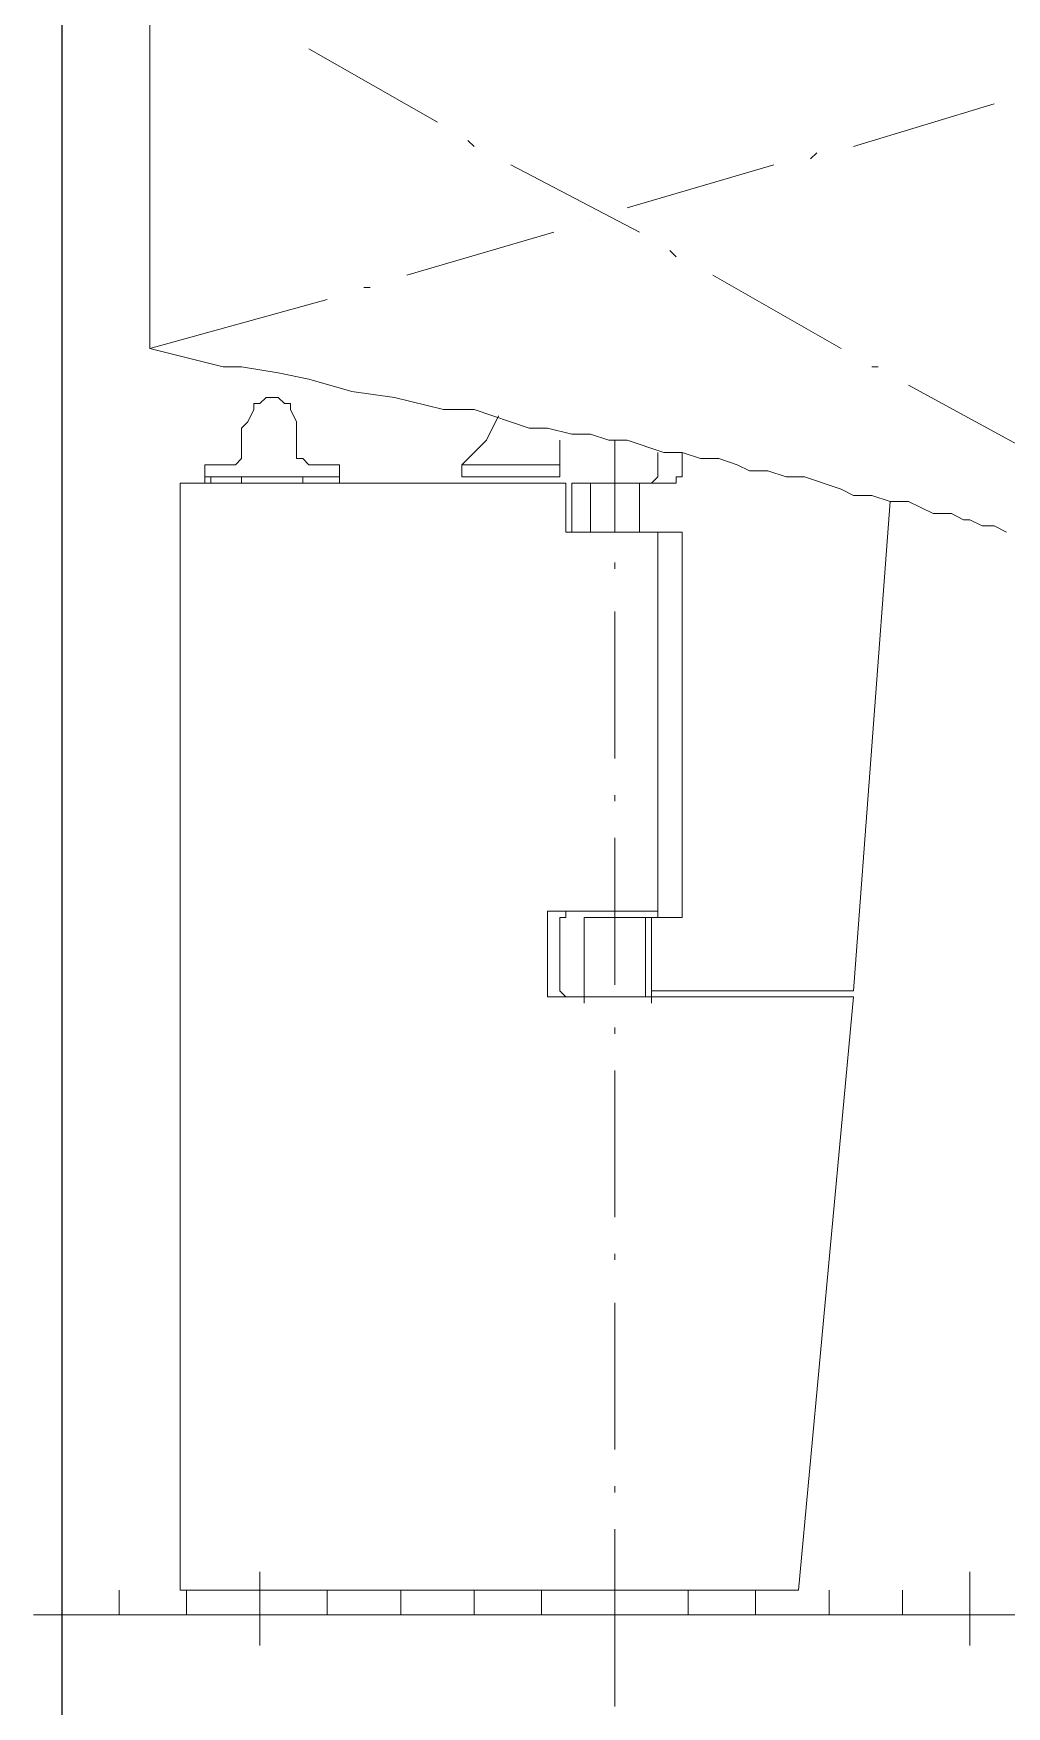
# Model space of a CAD drawing. Header units: millimetres. Extents: x -1005 to 294628, y -1154 to 182592.
# Drawn here: x -20 to 10931, y -948 to 17889 of the extents above; entities that cross this region are included whole.
import ezdxf

# ---------------------------------------------------------------- set-up
doc = ezdxf.new("R2010")
doc.units = ezdxf.units.MM
doc.layers.add('PDF_Geomertry', color=7, linetype='Continuous')

msp = doc.modelspace()

# ---------------------------------------------------------------- linework, layer by layer
at = {"color": 3}
msp.add_xline((304, -120010), (0, 1), dxfattribs=at)
at = {"layer": 'PDF_Geomertry', "lineweight": 5}
for points in [[(3286, 14893), (1289, 14342), (1289, 24811), (261017, 24811), (267353, 25018), (271417, 28668)], [(3080, 17717), (4526, 16891)], [(10794, 17097), (9210, 16615)], [(4870, 16684), (4939, 16615)], [(5353, 16409), (6799, 15651)], [(8314, 16409), (6661, 15927)], [(8796, 16546), (8727, 16478)], [(5835, 15651), (4182, 15169)], [(6248, 15789), (6248, 15789)], [(7143, 15444), (7212, 15376)], [(7625, 15169), (9072, 14342)], [(3768, 15031), (3700, 15031)], [(10931, 12276), (10794, 12345), (10656, 12345), (10518, 12414), (10449, 12414), (10312, 12483), (10105, 12483), (9829, 12621), (9623, 12621), (9416, 12689), (9210, 12689), (9072, 12758), (8659, 12896), (8452, 12896), (8245, 12965), (8039, 12965), (7901, 13034), (7694, 13103), (7488, 13103), (7281, 13172), (7074, 13172), (6661, 13309), (6455, 13309), (6248, 13378), (6041, 13378), (5766, 13447), (5559, 13447), (4939, 13654), (4595, 13654), (4044, 13791), (3562, 13860), (3080, 13998), (2735, 14067), (2322, 14136), (2115, 14136), (1289, 14342)], [(9416, 14136), (9485, 14136)], [(3355, 13034), (3355, 13034), (3080, 13034), (3011, 13103), (2942, 13103), (2942, 13172), (2942, 13378), (2942, 13516), (2873, 13654), (2873, 13723), (2804, 13723), (2735, 13791), (2666, 13791), (2598, 13791), (2529, 13723), (2460, 13723), (2460, 13654), (2391, 13516), (2322, 13447), (2322, 13378), (2322, 13172), (2322, 13103), (2253, 13034), (2253, 13034)], [(9829, 13929), (11345, 13103)], [(4801, 13034), (5077, 13309), (5215, 13585)], [(5904, 13309), (5904, 13034)], [(6523, 13309), (6523, 12276)], [(1909, 13034), (1909, 13034), (1909, 12896)], [(1909, 13034), (1909, 13034)], [(1978, 13034), (1978, 13034)], [(3080, 13034), (3080, 13034), (3424, 13034), (3424, 12896)], [(3424, 13034), (3424, 13034)], [(6730, 12827), (6730, 12827), (7212, 12827), (7212, 12896), (7281, 12896), (7281, 13172)], [(6937, 12827), (7006, 12896), (7006, 13172)], [(7006, 8006), (5766, 8006), (5766, 7179), (5766, 7111), (5766, 7042), (5835, 7042), (9210, 7042), (8590, 361), (1633, 361), (1633, 12827), (5972, 12827), (5972, 12345), (5972, 12276), (6041, 12276), (7006, 12276)], [(1909, 12827), (1909, 12896), (3424, 12896), (3424, 12827)], [(1978, 12896), (1978, 12827)], [(3011, 12896), (3011, 12827), (3011, 12896), (2322, 12896), (2322, 12827), (2322, 12896)], [(6730, 12276), (6041, 12276), (6041, 12345), (6041, 12758), (6041, 12827), (6730, 12827), (6317, 12827), (6317, 12827)], [(6317, 12276), (6317, 12276), (6248, 12276), (6248, 12827)], [(6386, 12827), (6661, 12827)], [(6799, 12827), (6799, 12276)], [(9623, 12621), (9210, 7111), (6937, 7111), (6937, 7042), (6937, 6973)], [(6937, 12276), (7006, 12276), (7006, 12207), (7006, 8006), (7006, 7937), (6937, 7937), (7212, 7937), (7281, 7937), (7281, 8006), (7281, 12207), (7281, 12276), (7212, 12276), (6730, 12276)], [(6523, 11932), (6523, 11863)], [(6523, 11381), (6523, 9728)], [(6523, 9315), (6523, 9246)], [(6523, 8832), (6523, 7179)], [(5972, 8006), (5972, 7937), (5904, 7937), (5904, 7868), (5904, 7179), (5904, 7111), (5972, 7042)], [(6179, 7937), (6523, 7937), (6868, 7937), (6868, 7937)], [(6937, 7937), (6937, 7042), (6523, 7042), (6179, 7042), (6179, 6973)], [(6937, 7111), (6937, 7937), (6868, 7937), (6868, 7937)], [(6868, 7042), (6868, 7937), (6868, 7937)], [(6523, 6697), (6523, 6628)], [(6523, 6215), (6523, 4562)], [(6523, 4149), (6523, 4080)], [(6523, 3598), (6523, 1945)], [(6523, 1532), (6523, 1463)], [(6523, 1050), (6523, 85), (6523, -948)], [(2529, -259), (2529, 567)], [(6523, -259), (6523, 567)], [(10518, -259), (10518, 567)], [(945, 85), (945, 361)], [(1702, 85), (1702, 361)], [(3286, 85), (3286, 361)], [(4113, 85), (4113, 361)], [(4939, 85), (4939, 361)], [(5697, 85), (5697, 361)], [(7350, 85), (7350, 361)], [(8108, 85), (8108, 361)], [(8934, 85), (8934, 361)], [(9761, 85), (9761, 361)], [(-20, 85), (20781, 85)]]:
    msp.add_lwpolyline(points, dxfattribs=at)
for points in [[(1909, 13034), (2253, 13034)], [(5904, 13034), (5904, 12896), (4801, 12896), (4801, 13034)], [(6799, 12276), (6799, 12276)], [(6179, 7042), (6179, 7937)]]:
    msp.add_lwpolyline(points, close=True, dxfattribs=at)

doc.saveas('drawing.dxf')
